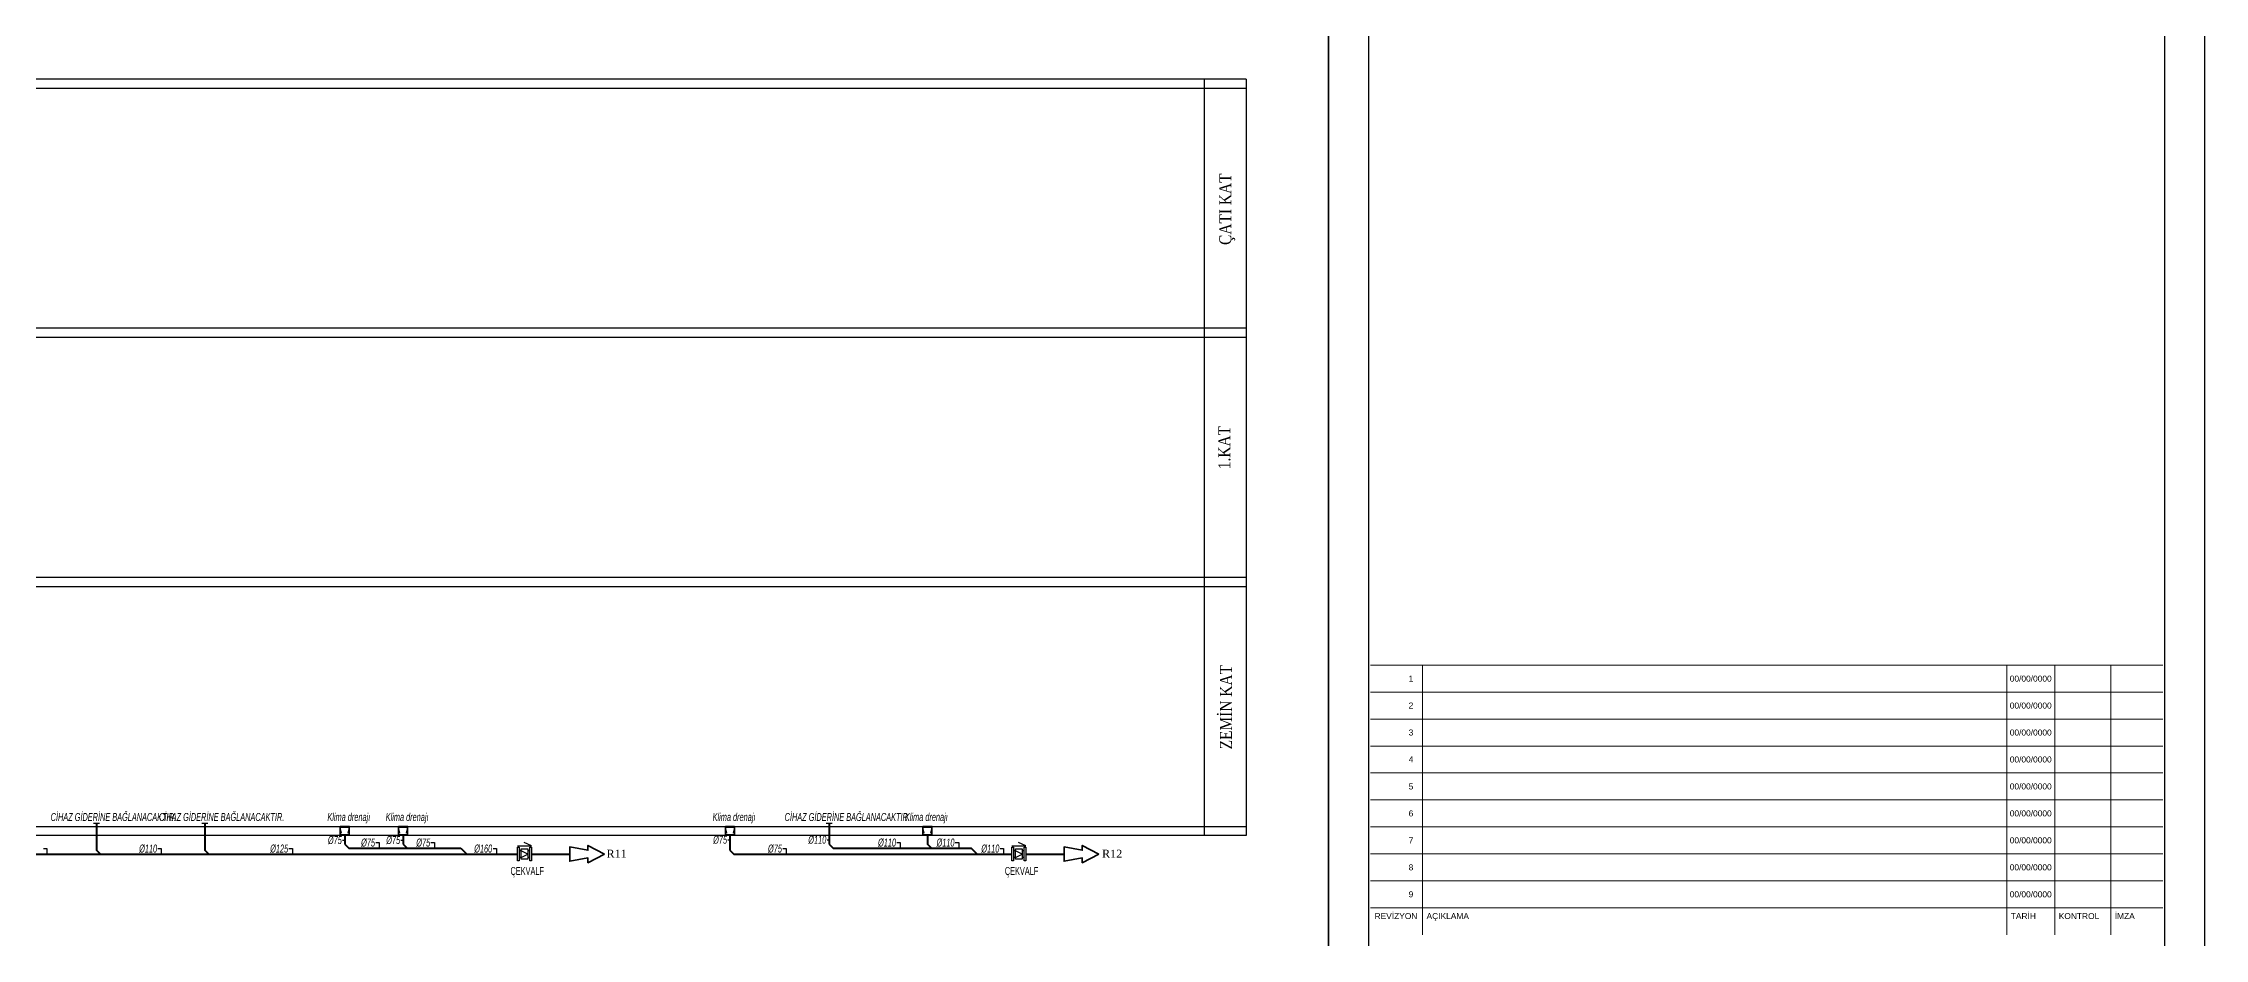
# Model space of a CAD drawing. Header units: centimetres. Extents: x 372964 to 529194, y 28783 to 59011.
# Drawn here: x 523791 to 529194, y 53206 to 55445 of the extents above; entities that cross this region are included whole.
import ezdxf
from ezdxf.enums import TextEntityAlignment as Align

# ---------------------------------------------------------------- set-up
doc = ezdxf.new("R2010")
doc.units = ezdxf.units.CM
doc.layers.get('0').update_dxf_attribs({"lineweight": 9})
for name, color, linetype, lineweight in [('0-KRCN-ANTET', 71, 'Continuous', 30), ('0-KRCN-SHT-02CIHAZ', 132, 'Continuous', 25), ('0-KRCN-SHT-PİSSU-BORU', 220, 'PISSU_LINE50', 40), ('0-KRCN-SHT-ROGAR', 151, 'Continuous', 35), ('0-KRCN-SHT-SÜZGEÇBANYO', 171, 'Continuous', 35), ('0-KRCN-SHT-YAZI-ÇAP-PİSSU', 41, 'Continuous', 30), ('0-KRCN-SHT-ÇEKVALF', 4, 'Continuous', 25), ('0-KRCN-Z-ANTET', 71, 'Continuous', 30)]:
    doc.layers.add(name, color=color, linetype=linetype, lineweight=lineweight)
doc.styles.add('BAYBURT XREF$0$TIMES', font='times.ttf')
doc.styles.add('Ince', font='arial.ttf')
doc.styles.add('MUF', font='isocpeur.ttf')
doc.styles.add('style2', font='ARIALN.TTF', dxfattribs={"height": 0.1})
doc.styles.add('YAZI', font='times.ttf')
doc.styles.add('ÇAP-2', font='ARIALNBI.TTF')
doc.linetypes.add('PISSU_LINE50', pattern='A,50,-10,["C",MUF,S=10,R=0,X=1,Y=-5],0', length=60)

# ---------------------------------------------------------------- blocks, each defined once
blk = doc.blocks.new('G$CADAFA931')
blk.add_wipeout([(-2, 4.8), (-1.7, 4.8), (-1.7, 7.5), (0, 7.5), (0, 3.7), (2.2, 3.7), (2.2, 5.6), (9.8, 5.6), (9.8, 3.7), (12, 3.7), (12, 7.5), (13.7, 7.5), (13.7, 4.8), (14, 4.8), (14, -4.8), (13.7, -4.8), (13.7, -7.5), (12, -7.5), (12, -3.7), (9.8, -3.7), (9.8, -5.6), (2.2, -5.6), (2.2, -3.7), (0, -3.7), (0, -7.5), (-1.7, -7.5), (-1.7, -4.8), (-2, -4.8)]).dxf.layer = '0-KRCN-SHT-ÇEKVALF'
at = {"layer": '0-KRCN-SHT-ÇEKVALF'}
for p, q in [((2.2, 3.7), (0, 3.7)), ((2.2, 3.7), (9.8, 0)), ((9.8, 0), (2.2, -3.7)), ((12, 3.7), (9.8, 3.7)), ((-1.7, -9.2), (13.7, -9.2)), ((2.2, -3.7), (0, -3.7)), ((13.7, -9.2), (5.5, -12.8)), ((9.8, 0), (9.8, 0)), ((12, -3.7), (9.8, -3.7))]:
    blk.add_line(p, q, dxfattribs=at)
for points in [[(-1.7, 4.8), (-2, 4.8), (-2, -4.8), (-1.7, -4.8)], [(5.2, -5.6), (9.8, -5.6), (9.8, 5.6), (2.2, 5.6), (2.2, -5.6), (5.2, -5.6)], [(13.7, 4.8), (14, 4.8), (14, -4.8), (13.7, -4.8)]]:
    blk.add_lwpolyline(points, dxfattribs=at)
for points in [[(-1.7, 7.5), (-1.7, -7.5), (0, -7.5), (0, 7.5)], [(12, 7.5), (12, -7.5), (13.7, -7.5), (13.7, 7.5)]]:
    blk.add_lwpolyline(points, close=True, dxfattribs=at)
blk = doc.blocks.new('0-MEK-SHT-ZKLN-SÜZGEÇ BANYO')
at = {"layer": '0-KRCN-SHT-SÜZGEÇBANYO', "color": 120, "lineweight": 20}
for p, q in [((-7.5, -1.7), (-5.2, -11.4)), ((-7.5, -1.7), (7.5, -1.7)), ((5.3, -11.4), (7.5, -1.7))]:
    blk.add_line(p, q, dxfattribs=at)
at = {"layer": '0-KRCN-SHT-SÜZGEÇBANYO'}
blk.add_lwpolyline([(-7.5, 0), (-7.5, -14), (7.5, -14), (7.5, 0)], close=True, dxfattribs=at)

msp = doc.modelspace()

# ---------------------------------------------------------------- linework, layer by layer
for p, q in [((527108.918, 53890.261), (529088.918, 53890.261)), ((527238.918, 53216.261), (527238.918, 53890.261)), ((528698.918, 53216.261), (528698.918, 53890.261)), ((528818.918, 53216.261), (528818.918, 53890.261)), ((528958.918, 53216.261), (528958.918, 53890.261)), ((527108.918, 53822.861), (529088.918, 53822.861)), ((527108.918, 53755.461), (529088.918, 53755.461)), ((527108.918, 53688.061), (529088.918, 53688.061)), ((527108.918, 53620.661), (529088.918, 53620.661)), ((527108.918, 53553.261), (529088.918, 53553.261)), ((527108.918, 53485.861), (529088.918, 53485.861)), ((527108.918, 53418.461), (529088.918, 53418.461)), ((527108.918, 53351.061), (529088.918, 53351.061)), ((527108.918, 53283.661), (529088.918, 53283.661))]:
    msp.add_line(p, q)
at = {"layer": '0-KRCN-SHT-02CIHAZ', "color": 8}
for p, q in [((526797.687, 55354.611), (503312.649, 55354.611)), ((503312.649, 55332.111), (526797.687, 55332.111)), ((526692.687, 55354.611), (526692.687, 53464.611)), ((526797.687, 55354.611), (526797.687, 53464.611)), ((526797.687, 54732.111), (503312.649, 54732.111)), ((503312.649, 54709.611), (526797.687, 54709.611)), ((503312.649, 54087.111), (526797.687, 54087.111)), ((526797.687, 54109.611), (516666.616, 54109.611)), ((519886.292, 53487.111), (525496.666, 53487.111)), ((525519.166, 53487.111), (526797.687, 53487.111)), ((526797.687, 53464.611), (503312.649, 53464.611))]:
    msp.add_line(p, q, dxfattribs=at)
at = {"layer": '0-KRCN-SHT-PİSSU-BORU'}
for p, q in [((523924.578, 53495.484), (523924.578, 53428.042)), ((524195.438, 53495.484), (524195.438, 53428.042)), ((525755.923, 53495.484), (525755.923, 53443.042)), ((524545.112, 53466.111), (524545.112, 53443.042)), ((524545.112, 53443.042), (524555.112, 53433.042)), ((524555.112, 53433.042), (524834.855, 53433.042)), ((524690.834, 53466.111), (524690.834, 53443.042)), ((524690.834, 53443.042), (524700.834, 53433.042)), ((524834.855, 53433.042), (524849.855, 53418.042)), ((525507.916, 53466.111), (525507.916, 53428.042)), ((525755.923, 53443.042), (525765.923, 53433.042)), ((525765.923, 53433.042), (526110.572, 53433.042)), ((526001.42, 53466.111), (526001.42, 53443.042)), ((526011.42, 53433.042), (526001.42, 53443.042)), ((526125.572, 53418.042), (526110.572, 53433.042)), ((521684.432, 53418.042), (525107.542, 53418.042)), ((523934.578, 53418.042), (523924.578, 53428.042)), ((524205.438, 53418.042), (524195.438, 53428.042)), ((525507.916, 53428.042), (525517.916, 53418.042)), ((525517.916, 53418.042), (526343.035, 53418.042))]:
    msp.add_line(p, q, dxfattribs=at)
at = {"layer": '0-KRCN-SHT-ROGAR'}
for points in [[(525194.214, 53418.074), (525152.882, 53396.438), (525152.901, 53408.349), (525107.542, 53400.168), (525107.542, 53435.915), (525152.902, 53427.327), (525152.882, 53439.71), (525194.214, 53418.074)], [(526429.707, 53418.074), (526388.375, 53396.438), (526388.394, 53408.349), (526343.035, 53400.168), (526343.035, 53435.915), (526388.396, 53427.327), (526388.375, 53439.71), (526429.707, 53418.074)]]:
    msp.add_lwpolyline(points, dxfattribs=at)
at = {"layer": '0-KRCN-SHT-YAZI-ÇAP-PİSSU', "linetype": 'Continuous'}
for p, q in [((523917.078, 53495.484), (523932.078, 53495.484)), ((524187.938, 53495.484), (524202.938, 53495.484)), ((525748.423, 53495.484), (525763.423, 53495.484)), ((523792.332, 53431.676), (523800.769, 53431.676)), ((523800.769, 53431.676), (523800.769, 53418.042)), ((524078.171, 53431.676), (524086.608, 53431.676)), ((524086.608, 53431.676), (524086.608, 53418.042)), ((524405.633, 53431.676), (524414.071, 53431.676)), ((524414.071, 53431.676), (524414.071, 53418.042)), ((524539.766, 53453.055), (524545.112, 53453.055)), ((524622.661, 53446.676), (524631.098, 53446.676)), ((524631.098, 53446.676), (524631.098, 53433.042)), ((524685.488, 53453.055), (524690.834, 53453.055)), ((524760.588, 53446.676), (524769.026, 53446.676)), ((524769.026, 53446.676), (524769.026, 53433.042)), ((524915.638, 53431.676), (524924.076, 53431.676)), ((524924.076, 53431.676), (524924.076, 53418.042)), ((525502.569, 53453.883), (525507.916, 53453.883)), ((525639.691, 53431.676), (525648.128, 53431.676)), ((525648.128, 53431.676), (525648.128, 53418.042)), ((525750.577, 53453.883), (525755.923, 53453.883)), ((525924.959, 53446.676), (525933.397, 53446.676)), ((525933.397, 53446.676), (525933.397, 53433.042)), ((526071.097, 53446.676), (526079.535, 53446.676)), ((526079.535, 53446.676), (526079.535, 53433.042))]:
    msp.add_line(p, q, dxfattribs=at)
at = {"layer": '0-KRCN-Z-ANTET'}
for points in [[(405464.066, 50011.261), (529193.918, 50011.261), (529193.918, 59011.261), (405464.066, 59011.261)], [(503064.066, 50111.261), (527003.918, 50111.261), (527003.918, 58911.261), (503064.066, 58911.261)]]:
    msp.add_lwpolyline(points, close=True, dxfattribs=at)
for points in [[(527003.918, 58911.261), (527003.918, 50111.261)], [(527103.918, 58911.261), (527103.918, 50111.261)], [(527103.918, 50111.261), (529093.918, 50111.261), (529093.918, 58911.261), (527103.918, 58911.261)], [(527103.918, 50111.261), (529093.918, 50111.261), (529093.918, 58911.261), (527103.918, 58911.261)]]:
    msp.add_lwpolyline(points, dxfattribs=at)

# ---------------------------------------------------------------- block references
at = {"layer": '0-KRCN-SHT-SÜZGEÇBANYO', "xscale": 1.5, "yscale": 1.5, "zscale": 1.5}
for p in [(524545.112, 53487.111), (524690.834, 53487.111), (525507.916, 53487.111), (526001.42, 53487.111)]:
    msp.add_blockref('0-MEK-SHT-ZKLN-SÜZGEÇ BANYO', p, dxfattribs=at)

# ---------------------------------------------------------------- texts
at = {"style": 'Ince'}
for s, p in [('1', (527204.108, 53849.061)), ('2', (527204.108, 53781.661)), ('3', (527204.108, 53714.261)), ('4', (527204.108, 53646.861)), ('5', (527204.108, 53579.461)), ('6', (527204.108, 53512.061)), ('7', (527204.108, 53444.661)), ('8', (527204.108, 53377.261)), ('9', (527204.108, 53309.861)), ('REVİZYON', (527118.918, 53255.461)), ('AÇIKLAMA', (527248.918, 53255.461)), ('TARİH', (528708.918, 53255.461)), ('KONTROL ', (528828.918, 53255.461)), ('İMZA', (528968.918, 53255.461))]:
    msp.add_text(s, height=15, dxfattribs=at).set_placement(p)
for p in [(528758.918, 53849.061), (528758.918, 53781.661), (528758.918, 53714.261), (528758.918, 53646.861), (528758.918, 53579.461), (528758.918, 53512.061), (528758.918, 53444.661), (528758.918, 53377.261), (528758.918, 53309.861)]:
    msp.add_text('00/00/0000', height=15, dxfattribs=at).set_placement(p, align=Align.CENTER)
at = {"layer": '0-KRCN-ANTET', "style": 'BAYBURT XREF$0$TIMES', "width": 0.85}
for s, p in [('ÇATI KAT', (526750.546, 55029.809)), ('1.KAT', (526743.566, 54433.881)), ('ZEMİN KAT', (526743.566, 53785.094))]:
    msp.add_text(s, height=30, rotation=90, dxfattribs=at).set_placement(p, align=Align.MIDDLE)
at = {"layer": '0-KRCN-SHT-ROGAR', "style": 'YAZI'}
for s, p in [('R11', (525224.68, 53418.968)), ('R12', (526463.041, 53418.968))]:
    msp.add_text(s, height=20, dxfattribs=at).set_placement(p, align=Align.MIDDLE)
at = {"layer": '0-KRCN-SHT-YAZI-ÇAP-PİSSU', "linetype": 'Continuous', "style": 'ÇAP-2', "width": 0.7}
for s, p in [('CİHAZ GİDERİNE BAĞLANACAKTIR. ', (523810.067, 53500.663)), ('CİHAZ GİDERİNE BAĞLANACAKTIR. ', (524080.927, 53500.663)), ('Klima drenajı', (524501.69, 53500.663)), ('Klima drenajı', (524647.412, 53500.663)), ('Klima drenajı', (525464.493, 53500.663)), ('CİHAZ GİDERİNE BAĞLANACAKTIR. ', (525644.473, 53500.663)), ('Klima drenajı', (525945.128, 53500.663))]:
    msp.add_text(s, height=20, dxfattribs=at).set_placement(p)
for s, p in [('%%C110', (524076.175, 53431.722)), ('%%C125', (524403.638, 53431.722)), ('%%C75', (524537.771, 53453.009)), ('%%C75', (524620.666, 53446.722)), ('%%C75', (524683.493, 53453.009)), ('%%C75', (524758.593, 53446.722)), ('%%C160', (524913.643, 53431.722)), ('%%C75', (525500.574, 53453.837)), ('%%C75', (525637.696, 53431.722)), ('%%C110', (525748.582, 53453.837)), ('%%C110', (525922.964, 53446.722)), ('%%C110', (526069.102, 53446.722)), ('%%C110', (526181.071, 53431.722))]:
    msp.add_text(s, height=20, dxfattribs=at).set_placement(p, align=Align.MIDDLE_RIGHT)
at = {"layer": '0-KRCN-SHT-ÇEKVALF', "style": 'style2', "width": 0.7}
for p in [(524959.368, 53365.775, -492.04), (526194.861, 53365.775, -492.04)]:
    msp.add_text('ÇEKVALF', height=20, dxfattribs=at).set_placement(p)

# ---------------------------------------------------------------- next in the draw order: block references
at = {"layer": '0-KRCN-SHT-ÇEKVALF', "xscale": -2.25, "yscale": 2.25, "zscale": 2.25, "rotation": 180}
for p in [(524981.004, 53418.042), (526216.498, 53418.042)]:
    msp.add_blockref('G$CADAFA931', p, dxfattribs=at)

# ---------------------------------------------------------------- next in the draw order: linework, layer by layer
at = {"layer": '0-KRCN-SHT-YAZI-ÇAP-PİSSU', "linetype": 'Continuous'}
for p, q in [((526183.066, 53431.676), (526191.504, 53431.676)), ((526191.504, 53431.676), (526191.504, 53418.042))]:
    msp.add_line(p, q, dxfattribs=at)

doc.saveas('drawing.dxf')
